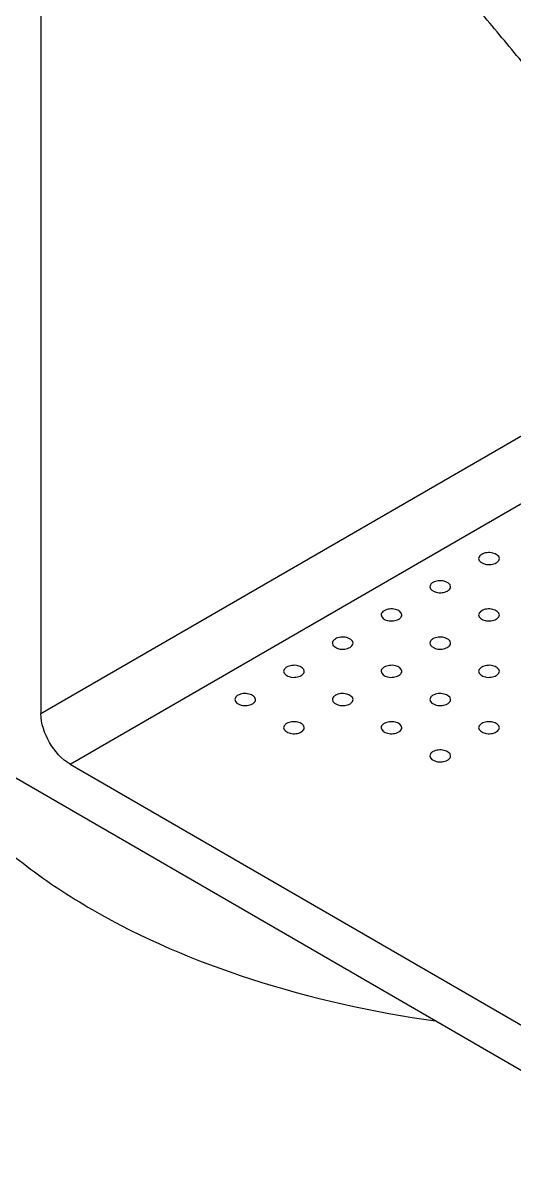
# Model space of a CAD drawing. Header units: millimetres. Extents: x 0 to 1189, y 0 to 841.
# Drawn here: x 1018.4 to 1054.1, y 339.4 to 421.3 of the extents above; entities that cross this region are included whole.
import ezdxf

# ---------------------------------------------------------------- set-up
doc = ezdxf.new("R2010")
doc.units = ezdxf.units.MM
doc.header["$LTSCALE"] = 65.395
doc.layers.get('0').update_dxf_attribs({"linetype": 'CONTINUOUS'})
doc.layers.add('AXIS', color=7, linetype='CONTINUOUS')
doc.layers.add('SURFACES', color=7, linetype='CONTINUOUS')

msp = doc.modelspace()

# ---------------------------------------------------------------- linework, layer by layer
at = {"color": 7, "linetype": 'Continuous'}
for p, q in [((1019.778, 426.824), (1019.778, 371.302)), ((1021.899, 367.628), (1061.632, 344.688))]:
    msp.add_line(p, q, dxfattribs=at)
at = {"color": 9, "linetype": 'Continuous'}
for p, q in [((1019.778, 371.302), (1102.682, 419.166)), ((1021.899, 367.628), (1104.803, 415.492))]:
    msp.add_line(p, q, dxfattribs=at)
msp.add_open_spline([(1085.807, 464.946), (1084.857, 462.715), (1082.957, 458.253), (1080.106, 451.56), (1077.257, 444.867), (1074.882, 439.289), (1072.983, 434.827), (1071.56, 431.48), (1070.137, 428.134), (1068.717, 424.787), (1067.3, 421.439), (1066.126, 418.646), (1065.179, 416.41), (1064.43, 414.743), (1063.668, 413.421), (1062.882, 412.539), (1062.111, 411.929), (1061.013, 411.598), (1059.952, 412.184), (1059.225, 412.986), (1058.517, 413.834), (1057.814, 414.694), (1056.873, 415.839), (1055.692, 417.266), (1054.271, 418.973), (1052.849, 420.677), (1051.425, 422.38), (1049.526, 424.65), (1047.152, 427.486), (1043.352, 432.022), (1040.502, 435.424), (1038.602, 437.692)], degree=3, knots=[0, 0, 0, 0, 0.077641, 0.155281, 0.23292, 0.310558, 0.349376, 0.388192, 0.427005, 0.465814, 0.504613, 0.543399, 0.562815, 0.582347, 0.601944, 0.611362, 0.61995, 0.63349, 0.644842, 0.656463, 0.668296, 0.680166, 0.692034, 0.715753, 0.739455, 0.76315, 0.786839, 0.810527, 0.857898, 0.905266, 1, 1, 1, 1], dxfattribs=at)
at = {"color": 7, "linetype": 'Continuous'}
msp.add_open_spline([(1021.899, 367.628), (1021.27, 367.991), (1020.275, 369.14), (1019.778, 370.575), (1019.778, 371.302)], degree=3, knots=[0, 0, 0, 0, 0.499999, 1, 1, 1, 1], dxfattribs=at)
at = {"layer": 'AXIS', "color": 7, "linetype": 'Continuous'}
for points, knots in [([(1051.734, 382.834), (1051.702, 382.815), (1051.596, 382.744), (1051.515, 382.618), (1051.515, 382.528)], [0, 0, 0, 0, 0.293914, 1, 1, 1, 1]), ([(1053.015, 382.528), (1053.015, 382.731), (1052.593, 382.967), (1052.134, 382.972), (1051.851, 382.901), (1051.734, 382.834)], [0, 0, 0, 0, 0.422614, 0.722333, 1, 1, 1, 1]), ([(1051.515, 382.528), (1051.515, 382.324), (1051.937, 382.089), (1052.396, 382.083), (1052.679, 382.154), (1052.795, 382.221)], [0, 0, 0, 0, 0.422614, 0.722333, 1, 1, 1, 1]), ([(1052.795, 382.221), (1052.828, 382.24), (1052.933, 382.311), (1053.015, 382.437), (1053.015, 382.528)], [0, 0, 0, 0, 0.293914, 1, 1, 1, 1]), ([(1048.199, 380.793), (1048.166, 380.774), (1048.061, 380.703), (1047.979, 380.577), (1047.979, 380.486)], [0, 0, 0, 0, 0.293914, 1, 1, 1, 1]), ([(1047.979, 380.486), (1047.979, 380.282), (1048.401, 380.047), (1048.861, 380.042), (1049.144, 380.113), (1049.26, 380.18)], [0, 0, 0, 0, 0.422614, 0.722333, 1, 1, 1, 1]), ([(1049.479, 380.486), (1049.479, 380.69), (1049.057, 380.925), (1048.598, 380.931), (1048.315, 380.859), (1048.199, 380.793)], [0, 0, 0, 0, 0.422614, 0.722333, 1, 1, 1, 1]), ([(1049.26, 380.18), (1049.292, 380.199), (1049.398, 380.27), (1049.479, 380.396), (1049.479, 380.486)], [0, 0, 0, 0, 0.293914, 1, 1, 1, 1]), ([(1044.663, 378.751), (1044.631, 378.732), (1044.525, 378.661), (1044.444, 378.536), (1044.444, 378.445)], [0, 0, 0, 0, 0.293914, 1, 1, 1, 1]), ([(1045.944, 378.445), (1045.944, 378.649), (1045.522, 378.884), (1045.062, 378.89), (1044.779, 378.818), (1044.663, 378.751)], [0, 0, 0, 0, 0.422614, 0.722333, 1, 1, 1, 1]), ([(1051.734, 378.751), (1051.702, 378.732), (1051.596, 378.661), (1051.515, 378.536), (1051.515, 378.445)], [0, 0, 0, 0, 0.293914, 1, 1, 1, 1]), ([(1053.015, 378.445), (1053.015, 378.649), (1052.593, 378.884), (1052.134, 378.89), (1051.851, 378.818), (1051.734, 378.751)], [0, 0, 0, 0, 0.422614, 0.722333, 1, 1, 1, 1]), ([(1044.444, 378.445), (1044.444, 378.241), (1044.866, 378.006), (1045.325, 378), (1045.608, 378.072), (1045.724, 378.139)], [0, 0, 0, 0, 0.422614, 0.722333, 1, 1, 1, 1]), ([(1045.724, 378.139), (1045.757, 378.158), (1045.862, 378.229), (1045.944, 378.354), (1045.944, 378.445)], [0, 0, 0, 0, 0.293914, 1, 1, 1, 1]), ([(1051.515, 378.445), (1051.515, 378.241), (1051.937, 378.006), (1052.396, 378), (1052.679, 378.072), (1052.795, 378.139)], [0, 0, 0, 0, 0.422614, 0.722333, 1, 1, 1, 1]), ([(1052.795, 378.139), (1052.828, 378.158), (1052.933, 378.229), (1053.015, 378.354), (1053.015, 378.445)], [0, 0, 0, 0, 0.293914, 1, 1, 1, 1]), ([(1041.128, 376.71), (1041.095, 376.691), (1040.99, 376.62), (1040.908, 376.495), (1040.908, 376.404)], [0, 0, 0, 0, 0.293914, 1, 1, 1, 1]), ([(1040.908, 376.404), (1040.908, 376.2), (1041.33, 375.965), (1041.789, 375.959), (1042.072, 376.031), (1042.189, 376.098)], [0, 0, 0, 0, 0.422614, 0.722333, 1, 1, 1, 1]), ([(1042.408, 376.404), (1042.408, 376.608), (1041.986, 376.843), (1041.527, 376.849), (1041.244, 376.777), (1041.128, 376.71)], [0, 0, 0, 0, 0.422614, 0.722333, 1, 1, 1, 1]), ([(1042.189, 376.098), (1042.221, 376.117), (1042.327, 376.188), (1042.408, 376.313), (1042.408, 376.404)], [0, 0, 0, 0, 0.293914, 1, 1, 1, 1]), ([(1048.199, 376.71), (1048.166, 376.691), (1048.061, 376.62), (1047.979, 376.495), (1047.979, 376.404)], [0, 0, 0, 0, 0.293914, 1, 1, 1, 1]), ([(1047.979, 376.404), (1047.979, 376.2), (1048.401, 375.965), (1048.861, 375.959), (1049.144, 376.031), (1049.26, 376.098)], [0, 0, 0, 0, 0.422614, 0.722333, 1, 1, 1, 1]), ([(1049.479, 376.404), (1049.479, 376.608), (1049.057, 376.843), (1048.598, 376.849), (1048.315, 376.777), (1048.199, 376.71)], [0, 0, 0, 0, 0.422614, 0.722333, 1, 1, 1, 1]), ([(1049.26, 376.098), (1049.292, 376.117), (1049.398, 376.188), (1049.479, 376.313), (1049.479, 376.404)], [0, 0, 0, 0, 0.293914, 1, 1, 1, 1]), ([(1037.592, 374.669), (1037.56, 374.65), (1037.454, 374.579), (1037.373, 374.453), (1037.373, 374.363)], [0, 0, 0, 0, 0.293914, 1, 1, 1, 1]), ([(1038.873, 374.363), (1038.873, 374.567), (1038.451, 374.802), (1037.991, 374.807), (1037.708, 374.736), (1037.592, 374.669)], [0, 0, 0, 0, 0.422614, 0.722333, 1, 1, 1, 1]), ([(1044.663, 374.669), (1044.631, 374.65), (1044.525, 374.579), (1044.444, 374.453), (1044.444, 374.363)], [0, 0, 0, 0, 0.293914, 1, 1, 1, 1]), ([(1045.944, 374.363), (1045.944, 374.567), (1045.522, 374.802), (1045.062, 374.807), (1044.779, 374.736), (1044.663, 374.669)], [0, 0, 0, 0, 0.422614, 0.722333, 1, 1, 1, 1]), ([(1051.734, 374.669), (1051.702, 374.65), (1051.596, 374.579), (1051.515, 374.453), (1051.515, 374.363)], [0, 0, 0, 0, 0.293914, 1, 1, 1, 1]), ([(1053.015, 374.363), (1053.015, 374.567), (1052.593, 374.802), (1052.134, 374.807), (1051.851, 374.736), (1051.734, 374.669)], [0, 0, 0, 0, 0.422614, 0.722333, 1, 1, 1, 1]), ([(1037.373, 374.363), (1037.373, 374.159), (1037.795, 373.924), (1038.254, 373.918), (1038.537, 373.989), (1038.653, 374.056)], [0, 0, 0, 0, 0.422614, 0.722333, 1, 1, 1, 1]), ([(1038.653, 374.056), (1038.686, 374.075), (1038.791, 374.146), (1038.873, 374.272), (1038.873, 374.363)], [0, 0, 0, 0, 0.293914, 1, 1, 1, 1]), ([(1044.444, 374.363), (1044.444, 374.159), (1044.866, 373.924), (1045.325, 373.918), (1045.608, 373.989), (1045.724, 374.056)], [0, 0, 0, 0, 0.422614, 0.722333, 1, 1, 1, 1]), ([(1045.724, 374.056), (1045.757, 374.075), (1045.862, 374.146), (1045.944, 374.272), (1045.944, 374.363)], [0, 0, 0, 0, 0.293914, 1, 1, 1, 1]), ([(1051.515, 374.363), (1051.515, 374.159), (1051.937, 373.924), (1052.396, 373.918), (1052.679, 373.989), (1052.795, 374.056)], [0, 0, 0, 0, 0.422614, 0.722333, 1, 1, 1, 1]), ([(1052.795, 374.056), (1052.828, 374.075), (1052.933, 374.146), (1053.015, 374.272), (1053.015, 374.363)], [0, 0, 0, 0, 0.293914, 1, 1, 1, 1]), ([(1034.057, 372.628), (1034.024, 372.609), (1033.919, 372.538), (1033.837, 372.412), (1033.837, 372.321)], [0, 0, 0, 0, 0.293914, 1, 1, 1, 1]), ([(1033.837, 372.321), (1033.837, 372.117), (1034.259, 371.882), (1034.718, 371.877), (1035.001, 371.948), (1035.117, 372.015)], [0, 0, 0, 0, 0.422614, 0.722333, 1, 1, 1, 1]), ([(1035.337, 372.321), (1035.337, 372.525), (1034.915, 372.76), (1034.456, 372.766), (1034.173, 372.695), (1034.057, 372.628)], [0, 0, 0, 0, 0.422614, 0.722333, 1, 1, 1, 1]), ([(1035.117, 372.015), (1035.15, 372.034), (1035.256, 372.105), (1035.337, 372.231), (1035.337, 372.321)], [0, 0, 0, 0, 0.293914, 1, 1, 1, 1]), ([(1041.128, 372.628), (1041.095, 372.609), (1040.99, 372.538), (1040.908, 372.412), (1040.908, 372.321)], [0, 0, 0, 0, 0.293914, 1, 1, 1, 1]), ([(1040.908, 372.321), (1040.908, 372.117), (1041.33, 371.882), (1041.789, 371.877), (1042.072, 371.948), (1042.189, 372.015)], [0, 0, 0, 0, 0.422614, 0.722333, 1, 1, 1, 1]), ([(1042.408, 372.321), (1042.408, 372.525), (1041.986, 372.76), (1041.527, 372.766), (1041.244, 372.695), (1041.128, 372.628)], [0, 0, 0, 0, 0.422614, 0.722333, 1, 1, 1, 1]), ([(1042.189, 372.015), (1042.221, 372.034), (1042.327, 372.105), (1042.408, 372.231), (1042.408, 372.321)], [0, 0, 0, 0, 0.293914, 1, 1, 1, 1]), ([(1048.199, 372.628), (1048.166, 372.609), (1048.061, 372.538), (1047.979, 372.412), (1047.979, 372.321)], [0, 0, 0, 0, 0.293914, 1, 1, 1, 1]), ([(1047.979, 372.321), (1047.979, 372.117), (1048.401, 371.882), (1048.861, 371.877), (1049.144, 371.948), (1049.26, 372.015)], [0, 0, 0, 0, 0.422614, 0.722333, 1, 1, 1, 1]), ([(1049.479, 372.321), (1049.479, 372.525), (1049.057, 372.76), (1048.598, 372.766), (1048.315, 372.695), (1048.199, 372.628)], [0, 0, 0, 0, 0.422614, 0.722333, 1, 1, 1, 1]), ([(1049.26, 372.015), (1049.292, 372.034), (1049.398, 372.105), (1049.479, 372.231), (1049.479, 372.321)], [0, 0, 0, 0, 0.293914, 1, 1, 1, 1]), ([(1009.518, 371.491), (1010.725, 368.611), (1013.66, 364.529), (1018.779, 360.077), (1025.351, 355.766), (1035.246, 351.581), (1043.849, 349.683), (1048.39, 349.049)], [0, 0, 0, 0, 0.200894, 0.314034, 0.436116, 0.705014, 1, 1, 1, 1]), ([(1037.592, 370.586), (1037.56, 370.568), (1037.454, 370.496), (1037.373, 370.371), (1037.373, 370.28)], [0, 0, 0, 0, 0.293914, 1, 1, 1, 1]), ([(1038.873, 370.28), (1038.873, 370.484), (1038.451, 370.719), (1037.991, 370.725), (1037.708, 370.653), (1037.592, 370.586)], [0, 0, 0, 0, 0.422614, 0.722333, 1, 1, 1, 1]), ([(1044.663, 370.586), (1044.631, 370.568), (1044.525, 370.496), (1044.444, 370.371), (1044.444, 370.28)], [0, 0, 0, 0, 0.293914, 1, 1, 1, 1]), ([(1045.944, 370.28), (1045.944, 370.484), (1045.522, 370.719), (1045.062, 370.725), (1044.779, 370.653), (1044.663, 370.586)], [0, 0, 0, 0, 0.422614, 0.722333, 1, 1, 1, 1]), ([(1051.734, 370.586), (1051.702, 370.568), (1051.596, 370.496), (1051.515, 370.371), (1051.515, 370.28)], [0, 0, 0, 0, 0.293914, 1, 1, 1, 1]), ([(1053.015, 370.28), (1053.015, 370.484), (1052.593, 370.719), (1052.134, 370.725), (1051.851, 370.653), (1051.734, 370.586)], [0, 0, 0, 0, 0.422614, 0.722333, 1, 1, 1, 1]), ([(1037.373, 370.28), (1037.373, 370.076), (1037.795, 369.841), (1038.254, 369.835), (1038.537, 369.907), (1038.653, 369.974)], [0, 0, 0, 0, 0.422614, 0.722333, 1, 1, 1, 1]), ([(1038.653, 369.974), (1038.686, 369.993), (1038.791, 370.064), (1038.873, 370.189), (1038.873, 370.28)], [0, 0, 0, 0, 0.293914, 1, 1, 1, 1]), ([(1044.444, 370.28), (1044.444, 370.076), (1044.866, 369.841), (1045.325, 369.835), (1045.608, 369.907), (1045.724, 369.974)], [0, 0, 0, 0, 0.422614, 0.722333, 1, 1, 1, 1]), ([(1045.724, 369.974), (1045.757, 369.993), (1045.862, 370.064), (1045.944, 370.189), (1045.944, 370.28)], [0, 0, 0, 0, 0.293914, 1, 1, 1, 1]), ([(1051.515, 370.28), (1051.515, 370.076), (1051.937, 369.841), (1052.396, 369.835), (1052.679, 369.907), (1052.795, 369.974)], [0, 0, 0, 0, 0.422614, 0.722333, 1, 1, 1, 1]), ([(1052.795, 369.974), (1052.828, 369.993), (1052.933, 370.064), (1053.015, 370.189), (1053.015, 370.28)], [0, 0, 0, 0, 0.293914, 1, 1, 1, 1]), ([(1048.199, 368.545), (1048.166, 368.526), (1048.061, 368.455), (1047.979, 368.33), (1047.979, 368.239)], [0, 0, 0, 0, 0.293914, 1, 1, 1, 1]), ([(1047.979, 368.239), (1047.979, 368.035), (1048.401, 367.8), (1048.861, 367.794), (1049.144, 367.866), (1049.26, 367.933)], [0, 0, 0, 0, 0.422614, 0.722333, 1, 1, 1, 1]), ([(1049.479, 368.239), (1049.479, 368.443), (1049.057, 368.678), (1048.598, 368.684), (1048.315, 368.612), (1048.199, 368.545)], [0, 0, 0, 0, 0.422614, 0.722333, 1, 1, 1, 1]), ([(1049.26, 367.933), (1049.292, 367.952), (1049.398, 368.023), (1049.479, 368.148), (1049.479, 368.239)], [0, 0, 0, 0, 0.293914, 1, 1, 1, 1])]:
    msp.add_open_spline(points, degree=3, knots=knots, dxfattribs=at)
at = {"layer": 'SURFACES', "color": 7, "linetype": 'Continuous'}
msp.add_line((971.56, 393.425), (1065.167, 339.381), dxfattribs=at)

doc.saveas('drawing.dxf')
